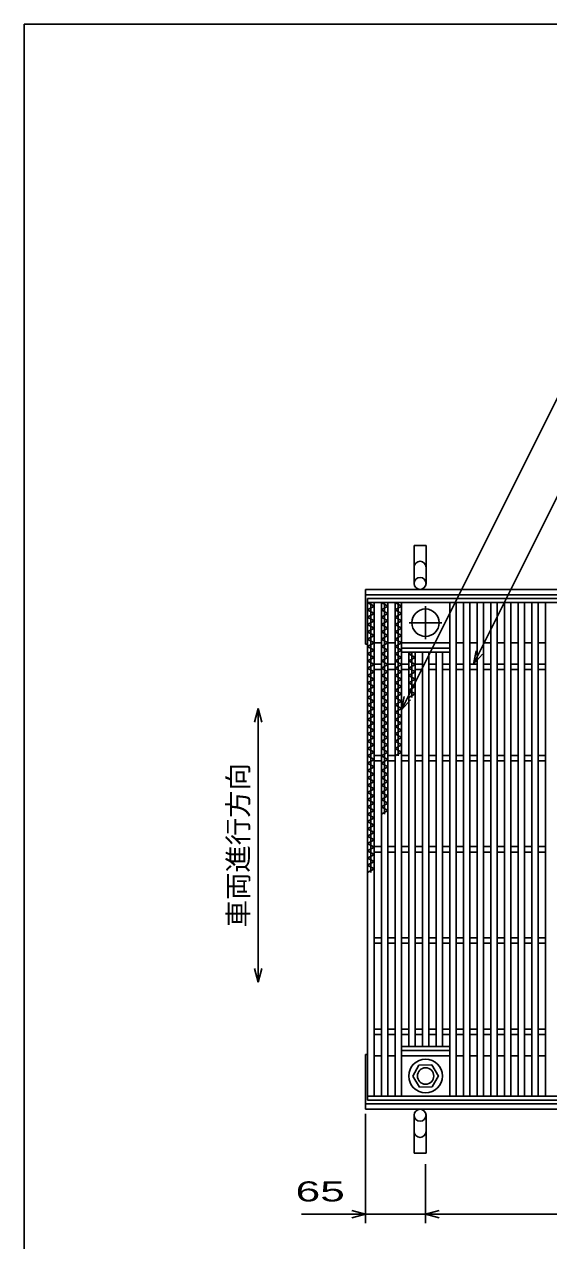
# Model space of a CAD drawing. Units: millimetres, scale not verified. Extents: x -1820 to 1731, y -1282 to 1054.
# Drawn here: x -1729 to -1154, y -280 to 1054 of the extents above; entities that cross this region are included whole.
import ezdxf
from ezdxf.enums import TextEntityAlignment as Align

# ---------------------------------------------------------------- set-up
doc = ezdxf.new("R2010")
doc.units = ezdxf.units.MM
doc.header["$LTSCALE"] = 10
doc.linetypes.add('CHAIN', pattern=[18.5, 12, -1.5, 3.5, -1.5])
for name, color, linetype, lineweight in [('0_2', 150, 'Continuous', 25), ('16', 3, 'Continuous', 25), ('19', 6, 'Continuous', 25), ('22', 2, 'Continuous', 25)]:
    doc.layers.add(name, color=color, linetype=linetype, lineweight=lineweight)
doc.styles.add('ベクトル', font='')
doc.styles.get('ベクトル').set_extended_font_data('ベクトル')

msp = doc.modelspace()

# ---------------------------------------------------------------- linework, layer by layer
at = {"layer": '0_2'}
for p, q in [((-1729, -1146.5), (-1729, 1053.5)), ((-1729, 1053.5), (1731, 1053.5))]:
    msp.add_line(p, q, dxfattribs=at)
at = {"layer": '16'}
for p, q in [((-1352.5, 424), (-852.5, 424)), ((-1352.5, 419.5), (-1352.5, 424)), ((-852.5, 419.5), (-1352.5, 419.5)), ((-1352.5, -121.5), (-1352.5, 419.5)), ((-1352.5, 419.5), (-1345.5, 419.5)), ((-1345.5, 415.5), (-1352.5, 419.5)), ((-1352.5, 411.5), (-1345.5, 415.5)), ((-1349, 123.5), (-1349, 419.5)), ((-1345.5, -121.5), (-1345.5, 419.5)), ((-1337.5, -121.5), (-1337.5, 419.5)), ((-1337.5, 419.5), (-1330.5, 419.5)), ((-1330.5, 415.5), (-1337.5, 419.5)), ((-1337.5, 411.5), (-1330.5, 415.5)), ((-1334, 187.5), (-1334, 419.5)), ((-1330.5, -121.5), (-1330.5, 419.5)), ((-1322.5, -121.5), (-1322.5, 419.5)), ((-1322.5, 419.5), (-1315.5, 419.5)), ((-1315.5, 415.5), (-1322.5, 419.5)), ((-1322.5, 411.5), (-1315.5, 415.5)), ((-1319, 251.5), (-1319, 419.5)), ((-1315.5, -121.5), (-1315.5, 419.5)), ((-1262.5, -121.5), (-1262.5, 419.5)), ((-1262.5, 419.5), (-1255.5, 419.5)), ((-1255.5, -121.5), (-1255.5, 419.5)), ((-1247.5, -121.5), (-1247.5, 419.5)), ((-1247.5, 419.5), (-1240.5, 419.5)), ((-1240.5, -121.5), (-1240.5, 419.5)), ((-1232.5, -121.5), (-1232.5, 419.5)), ((-1232.5, 419.5), (-1225.5, 419.5)), ((-1225.5, -121.5), (-1225.5, 419.5)), ((-1217.5, -121.5), (-1217.5, 419.5)), ((-1217.5, 419.5), (-1210.5, 419.5)), ((-1210.5, -121.5), (-1210.5, 419.5)), ((-1202.5, -121.5), (-1202.5, 419.5)), ((-1202.5, 419.5), (-1195.5, 419.5)), ((-1195.5, -121.5), (-1195.5, 419.5)), ((-1187.5, -121.5), (-1187.5, 419.5)), ((-1187.5, 419.5), (-1180.5, 419.5)), ((-1180.5, -121.5), (-1180.5, 419.5)), ((-1172.5, -121.5), (-1172.5, 419.5)), ((-1172.5, 419.5), (-1165.5, 419.5)), ((-1165.5, -121.5), (-1165.5, 419.5)), ((-1157.5, -121.5), (-1157.5, 419.5)), ((-1157.5, 419.5), (-1150.5, 419.5)), ((-1345.5, 407.5), (-1352.5, 411.5)), ((-1352.5, 403.5), (-1345.5, 407.5)), ((-1345.5, 399.5), (-1352.5, 403.5)), ((-1330.5, 407.5), (-1337.5, 411.5)), ((-1337.5, 403.5), (-1330.5, 407.5)), ((-1330.5, 399.5), (-1337.5, 403.5)), ((-1315.5, 407.5), (-1322.5, 411.5)), ((-1322.5, 403.5), (-1315.5, 407.5)), ((-1315.5, 399.5), (-1322.5, 403.5)), ((-1352.5, 395.5), (-1345.5, 399.5)), ((-1345.5, 391.5), (-1352.5, 395.5)), ((-1352.5, 387.5), (-1345.5, 391.5)), ((-1345.5, 383.5), (-1352.5, 387.5)), ((-1337.5, 395.5), (-1330.5, 399.5)), ((-1330.5, 391.5), (-1337.5, 395.5)), ((-1337.5, 387.5), (-1330.5, 391.5)), ((-1330.5, 383.5), (-1337.5, 387.5)), ((-1322.5, 395.5), (-1315.5, 399.5)), ((-1315.5, 391.5), (-1322.5, 395.5)), ((-1322.5, 387.5), (-1315.5, 391.5)), ((-1315.5, 383.5), (-1322.5, 387.5)), ((-1352.5, 379.5), (-1345.5, 383.5)), ((-1345.5, 375.5), (-1352.5, 379.5)), ((-1352.5, 371.5), (-1345.5, 375.5)), ((-1345.5, 375.5), (-1337.5, 375.5)), ((-1337.5, 379.5), (-1330.5, 383.5)), ((-1330.5, 375.5), (-1337.5, 379.5)), ((-1337.5, 371.5), (-1330.5, 375.5)), ((-1330.5, 375.5), (-1322.5, 375.5)), ((-1322.5, 379.5), (-1315.5, 383.5)), ((-1315.5, 375.5), (-1322.5, 379.5)), ((-1322.5, 371.5), (-1315.5, 375.5)), ((-1315.5, 375.5), (-1262.5, 375.5)), ((-1255.5, 375.5), (-1247.5, 375.5)), ((-1240.5, 375.5), (-1232.5, 375.5)), ((-1225.5, 375.5), (-1217.5, 375.5)), ((-1210.5, 375.5), (-1202.5, 375.5)), ((-1195.5, 375.5), (-1187.5, 375.5)), ((-1180.5, 375.5), (-1172.5, 375.5)), ((-1165.5, 375.5), (-1157.5, 375.5)), ((-1345.5, 367.5), (-1352.5, 371.5)), ((-1352.5, 363.5), (-1345.5, 367.5)), ((-1345.5, 359.5), (-1352.5, 363.5)), ((-1330.5, 367.5), (-1337.5, 371.5)), ((-1337.5, 363.5), (-1330.5, 367.5)), ((-1330.5, 359.5), (-1337.5, 363.5)), ((-1315.5, 367.5), (-1322.5, 371.5)), ((-1322.5, 363.5), (-1315.5, 367.5)), ((-1315.5, 359.5), (-1322.5, 363.5)), ((-1315.5, 369.5), (-1262.5, 369.5)), ((-1315.5, 365), (-1315.5, 369.5)), ((-1262.5, 365), (-1315.5, 365)), ((-1307.5, -67), (-1307.5, 365)), ((-1307.5, 363.5), (-1304.9, 365)), ((-1300.5, 359.5), (-1307.5, 363.5)), ((-1304, 315.5), (-1304, 365)), ((-1300.5, -67), (-1300.5, 365)), ((-1292.5, -67), (-1292.5, 365)), ((-1285.5, -67), (-1285.5, 365)), ((-1277.5, -67), (-1277.5, 365)), ((-1270.5, -67), (-1270.5, 365)), ((-1262.5, 369.5), (-1262.5, 365)), ((-1352.5, 355.5), (-1345.5, 359.5)), ((-1345.5, 351.5), (-1352.5, 355.5)), ((-1352.5, 347.5), (-1345.5, 351.5)), ((-1345.5, 343.5), (-1352.5, 347.5)), ((-1345.5, 352), (-1337.5, 352)), ((-1337.5, 355.5), (-1330.5, 359.5)), ((-1330.5, 351.5), (-1337.5, 355.5)), ((-1337.5, 347.5), (-1330.5, 351.5)), ((-1330.5, 343.5), (-1337.5, 347.5)), ((-1330.5, 352), (-1322.5, 352)), ((-1322.5, 355.5), (-1315.5, 359.5)), ((-1315.5, 351.5), (-1322.5, 355.5)), ((-1322.5, 347.5), (-1315.5, 351.5)), ((-1315.5, 343.5), (-1322.5, 347.5)), ((-1315.5, 352), (-1307.5, 352)), ((-1307.5, 355.5), (-1300.5, 359.5)), ((-1300.5, 351.5), (-1307.5, 355.5)), ((-1307.5, 347.5), (-1300.5, 351.5)), ((-1300.5, 343.5), (-1307.5, 347.5)), ((-1300.5, 352), (-1292.5, 352)), ((-1285.5, 352), (-1277.5, 352)), ((-1270.5, 352), (-1262.5, 352)), ((-1255.5, 352), (-1247.5, 352)), ((-1240.5, 352), (-1232.5, 352)), ((-1225.5, 352), (-1217.5, 352)), ((-1210.5, 352), (-1202.5, 352)), ((-1195.5, 352), (-1187.5, 352)), ((-1180.5, 352), (-1172.5, 352)), ((-1165.5, 352), (-1157.5, 352)), ((-1352.5, 339.5), (-1345.5, 343.5)), ((-1345.5, 335.5), (-1352.5, 339.5)), ((-1352.5, 331.5), (-1345.5, 335.5)), ((-1345.5, 346), (-1337.5, 346)), ((-1337.5, 339.5), (-1330.5, 343.5)), ((-1330.5, 335.5), (-1337.5, 339.5)), ((-1337.5, 331.5), (-1330.5, 335.5)), ((-1330.5, 346), (-1322.5, 346)), ((-1322.5, 339.5), (-1315.5, 343.5)), ((-1315.5, 335.5), (-1322.5, 339.5)), ((-1322.5, 331.5), (-1315.5, 335.5)), ((-1315.5, 346), (-1307.5, 346)), ((-1307.5, 339.5), (-1300.5, 343.5)), ((-1300.5, 335.5), (-1307.5, 339.5)), ((-1307.5, 331.5), (-1300.5, 335.5)), ((-1300.5, 346), (-1292.5, 346)), ((-1285.5, 346), (-1277.5, 346)), ((-1270.5, 346), (-1262.5, 346)), ((-1255.5, 346), (-1247.5, 346)), ((-1240.5, 346), (-1232.5, 346)), ((-1225.5, 346), (-1217.5, 346)), ((-1210.5, 346), (-1202.5, 346)), ((-1195.5, 346), (-1187.5, 346)), ((-1180.5, 346), (-1172.5, 346)), ((-1165.5, 346), (-1157.5, 346)), ((-1345.5, 327.5), (-1352.5, 331.5)), ((-1352.5, 323.5), (-1345.5, 327.5)), ((-1345.5, 319.5), (-1352.5, 323.5)), ((-1330.5, 327.5), (-1337.5, 331.5)), ((-1337.5, 323.5), (-1330.5, 327.5)), ((-1330.5, 319.5), (-1337.5, 323.5)), ((-1315.5, 327.5), (-1322.5, 331.5)), ((-1322.5, 323.5), (-1315.5, 327.5)), ((-1315.5, 319.5), (-1322.5, 323.5)), ((-1300.5, 327.5), (-1307.5, 331.5)), ((-1307.5, 323.5), (-1300.5, 327.5)), ((-1300.5, 319.5), (-1307.5, 323.5)), ((-1352.5, 315.5), (-1345.5, 319.5)), ((-1345.5, 311.5), (-1352.5, 315.5)), ((-1352.5, 307.5), (-1345.5, 311.5)), ((-1345.5, 303.5), (-1352.5, 307.5)), ((-1337.5, 315.5), (-1330.5, 319.5)), ((-1330.5, 311.5), (-1337.5, 315.5)), ((-1337.5, 307.5), (-1330.5, 311.5)), ((-1330.5, 303.5), (-1337.5, 307.5)), ((-1322.5, 315.5), (-1315.5, 319.5)), ((-1315.5, 311.5), (-1322.5, 315.5)), ((-1322.5, 307.5), (-1315.5, 311.5)), ((-1315.5, 303.5), (-1322.5, 307.5)), ((-1307.5, 315.5), (-1300.5, 319.5)), ((-1352.5, 299.5), (-1345.5, 303.5)), ((-1345.5, 295.5), (-1352.5, 299.5)), ((-1352.5, 291.5), (-1345.5, 295.5)), ((-1337.5, 299.5), (-1330.5, 303.5)), ((-1330.5, 295.5), (-1337.5, 299.5)), ((-1337.5, 291.5), (-1330.5, 295.5)), ((-1322.5, 299.5), (-1315.5, 303.5)), ((-1315.5, 295.5), (-1322.5, 299.5)), ((-1322.5, 291.5), (-1315.5, 295.5)), ((-1345.5, 287.5), (-1352.5, 291.5)), ((-1352.5, 283.5), (-1345.5, 287.5)), ((-1345.5, 279.5), (-1352.5, 283.5)), ((-1330.5, 287.5), (-1337.5, 291.5)), ((-1337.5, 283.5), (-1330.5, 287.5)), ((-1330.5, 279.5), (-1337.5, 283.5)), ((-1315.5, 287.5), (-1322.5, 291.5)), ((-1322.5, 283.5), (-1315.5, 287.5)), ((-1315.5, 279.5), (-1322.5, 283.5)), ((-1352.5, 275.5), (-1345.5, 279.5)), ((-1345.5, 271.5), (-1352.5, 275.5)), ((-1352.5, 267.5), (-1345.5, 271.5)), ((-1345.5, 263.5), (-1352.5, 267.5)), ((-1337.5, 275.5), (-1330.5, 279.5)), ((-1330.5, 271.5), (-1337.5, 275.5)), ((-1337.5, 267.5), (-1330.5, 271.5)), ((-1330.5, 263.5), (-1337.5, 267.5)), ((-1322.5, 275.5), (-1315.5, 279.5)), ((-1315.5, 271.5), (-1322.5, 275.5)), ((-1322.5, 267.5), (-1315.5, 271.5)), ((-1315.5, 263.5), (-1322.5, 267.5)), ((-1352.5, 259.5), (-1345.5, 263.5)), ((-1345.5, 255.5), (-1352.5, 259.5)), ((-1352.5, 251.5), (-1345.5, 255.5)), ((-1337.5, 259.5), (-1330.5, 263.5)), ((-1330.5, 255.5), (-1337.5, 259.5)), ((-1337.5, 251.5), (-1330.5, 255.5)), ((-1322.5, 259.5), (-1315.5, 263.5)), ((-1315.5, 255.5), (-1322.5, 259.5)), ((-1322.5, 251.5), (-1315.5, 255.5)), ((-1345.5, 247.5), (-1352.5, 251.5)), ((-1352.5, 243.5), (-1345.5, 247.5)), ((-1345.5, 239.5), (-1352.5, 243.5)), ((-1345.5, 252), (-1337.5, 252)), ((-1345.5, 246), (-1337.5, 246)), ((-1330.5, 247.5), (-1337.5, 251.5)), ((-1337.5, 243.5), (-1330.5, 247.5)), ((-1330.5, 239.5), (-1337.5, 243.5)), ((-1330.5, 252), (-1322.5, 252)), ((-1330.5, 246), (-1322.5, 246)), ((-1315.5, 252), (-1307.5, 252)), ((-1315.5, 246), (-1307.5, 246)), ((-1300.5, 252), (-1292.5, 252)), ((-1300.5, 246), (-1292.5, 246)), ((-1285.5, 252), (-1277.5, 252)), ((-1285.5, 246), (-1277.5, 246)), ((-1270.5, 252), (-1262.5, 252)), ((-1270.5, 246), (-1262.5, 246)), ((-1255.5, 252), (-1247.5, 252)), ((-1255.5, 246), (-1247.5, 246)), ((-1240.5, 252), (-1232.5, 252)), ((-1240.5, 246), (-1232.5, 246)), ((-1225.5, 252), (-1217.5, 252)), ((-1225.5, 246), (-1217.5, 246)), ((-1210.5, 252), (-1202.5, 252)), ((-1210.5, 246), (-1202.5, 246)), ((-1195.5, 252), (-1187.5, 252)), ((-1195.5, 246), (-1187.5, 246)), ((-1180.5, 252), (-1172.5, 252)), ((-1180.5, 246), (-1172.5, 246)), ((-1165.5, 252), (-1157.5, 252)), ((-1165.5, 246), (-1157.5, 246)), ((-1352.5, 235.5), (-1345.5, 239.5)), ((-1345.5, 231.5), (-1352.5, 235.5)), ((-1352.5, 227.5), (-1345.5, 231.5)), ((-1345.5, 223.5), (-1352.5, 227.5)), ((-1337.5, 235.5), (-1330.5, 239.5)), ((-1330.5, 231.5), (-1337.5, 235.5)), ((-1337.5, 227.5), (-1330.5, 231.5)), ((-1330.5, 223.5), (-1337.5, 227.5)), ((-1352.5, 219.5), (-1345.5, 223.5)), ((-1345.5, 215.5), (-1352.5, 219.5)), ((-1352.5, 211.5), (-1345.5, 215.5)), ((-1337.5, 219.5), (-1330.5, 223.5)), ((-1330.5, 215.5), (-1337.5, 219.5)), ((-1337.5, 211.5), (-1330.5, 215.5)), ((-1345.5, 207.5), (-1352.5, 211.5)), ((-1352.5, 203.5), (-1345.5, 207.5)), ((-1345.5, 199.5), (-1352.5, 203.5)), ((-1330.5, 207.5), (-1337.5, 211.5)), ((-1337.5, 203.5), (-1330.5, 207.5)), ((-1330.5, 199.5), (-1337.5, 203.5)), ((-1352.5, 195.5), (-1345.5, 199.5)), ((-1345.5, 191.5), (-1352.5, 195.5)), ((-1352.5, 187.5), (-1345.5, 191.5)), ((-1345.5, 183.5), (-1352.5, 187.5)), ((-1337.5, 195.5), (-1330.5, 199.5)), ((-1330.5, 191.5), (-1337.5, 195.5)), ((-1337.5, 187.5), (-1330.5, 191.5)), ((-1352.5, 179.5), (-1345.5, 183.5)), ((-1345.5, 175.5), (-1352.5, 179.5)), ((-1352.5, 171.5), (-1345.5, 175.5)), ((-1345.5, 167.5), (-1352.5, 171.5)), ((-1352.5, 163.5), (-1345.5, 167.5)), ((-1345.5, 159.5), (-1352.5, 163.5)), ((-1352.5, 155.5), (-1345.5, 159.5)), ((-1345.5, 151.5), (-1352.5, 155.5)), ((-1352.5, 147.5), (-1345.5, 151.5)), ((-1345.5, 143.5), (-1352.5, 147.5)), ((-1345.5, 152), (-1337.5, 152)), ((-1330.5, 152), (-1322.5, 152)), ((-1315.5, 152), (-1307.5, 152)), ((-1300.5, 152), (-1292.5, 152)), ((-1285.5, 152), (-1277.5, 152)), ((-1270.5, 152), (-1262.5, 152)), ((-1255.5, 152), (-1247.5, 152)), ((-1240.5, 152), (-1232.5, 152)), ((-1225.5, 152), (-1217.5, 152)), ((-1210.5, 152), (-1202.5, 152)), ((-1195.5, 152), (-1187.5, 152)), ((-1180.5, 152), (-1172.5, 152)), ((-1165.5, 152), (-1157.5, 152)), ((-1352.5, 139.5), (-1345.5, 143.5)), ((-1345.5, 135.5), (-1352.5, 139.5)), ((-1352.5, 131.5), (-1345.5, 135.5)), ((-1345.5, 146), (-1337.5, 146)), ((-1330.5, 146), (-1322.5, 146)), ((-1315.5, 146), (-1307.5, 146)), ((-1300.5, 146), (-1292.5, 146)), ((-1285.5, 146), (-1277.5, 146)), ((-1270.5, 146), (-1262.5, 146)), ((-1255.5, 146), (-1247.5, 146)), ((-1240.5, 146), (-1232.5, 146)), ((-1225.5, 146), (-1217.5, 146)), ((-1210.5, 146), (-1202.5, 146)), ((-1195.5, 146), (-1187.5, 146)), ((-1180.5, 146), (-1172.5, 146)), ((-1165.5, 146), (-1157.5, 146)), ((-1345.5, 127.5), (-1352.5, 131.5)), ((-1352.5, 123.5), (-1345.5, 127.5)), ((-1345.5, 52), (-1337.5, 52)), ((-1345.5, 46), (-1337.5, 46)), ((-1330.5, 52), (-1322.5, 52)), ((-1330.5, 46), (-1322.5, 46)), ((-1315.5, 52), (-1307.5, 52)), ((-1315.5, 46), (-1307.5, 46)), ((-1300.5, 52), (-1292.5, 52)), ((-1300.5, 46), (-1292.5, 46)), ((-1285.5, 52), (-1277.5, 52)), ((-1285.5, 46), (-1277.5, 46)), ((-1270.5, 52), (-1262.5, 52)), ((-1270.5, 46), (-1262.5, 46)), ((-1255.5, 52), (-1247.5, 52)), ((-1255.5, 46), (-1247.5, 46)), ((-1240.5, 52), (-1232.5, 52)), ((-1240.5, 46), (-1232.5, 46)), ((-1225.5, 52), (-1217.5, 52)), ((-1225.5, 46), (-1217.5, 46)), ((-1210.5, 52), (-1202.5, 52)), ((-1210.5, 46), (-1202.5, 46)), ((-1195.5, 52), (-1187.5, 52)), ((-1195.5, 46), (-1187.5, 46)), ((-1180.5, 52), (-1172.5, 52)), ((-1180.5, 46), (-1172.5, 46)), ((-1165.5, 52), (-1157.5, 52)), ((-1165.5, 46), (-1157.5, 46)), ((-1345.5, -48), (-1337.5, -48)), ((-1330.5, -48), (-1322.5, -48)), ((-1315.5, -48), (-1307.5, -48)), ((-1300.5, -48), (-1292.5, -48)), ((-1285.5, -48), (-1277.5, -48)), ((-1270.5, -48), (-1262.5, -48)), ((-1255.5, -48), (-1247.5, -48)), ((-1240.5, -48), (-1232.5, -48)), ((-1225.5, -48), (-1217.5, -48)), ((-1210.5, -48), (-1202.5, -48)), ((-1195.5, -48), (-1187.5, -48)), ((-1180.5, -48), (-1172.5, -48)), ((-1165.5, -48), (-1157.5, -48)), ((-1345.5, -54), (-1337.5, -54)), ((-1330.5, -54), (-1322.5, -54)), ((-1315.5, -54), (-1307.5, -54)), ((-1300.5, -54), (-1292.5, -54)), ((-1285.5, -54), (-1277.5, -54)), ((-1270.5, -54), (-1262.5, -54)), ((-1255.5, -54), (-1247.5, -54)), ((-1240.5, -54), (-1232.5, -54)), ((-1225.5, -54), (-1217.5, -54)), ((-1210.5, -54), (-1202.5, -54)), ((-1195.5, -54), (-1187.5, -54)), ((-1180.5, -54), (-1172.5, -54)), ((-1165.5, -54), (-1157.5, -54)), ((-1345.5, -77.5), (-1337.5, -77.5)), ((-1330.5, -77.5), (-1322.5, -77.5)), ((-1315.5, -67), (-1262.5, -67)), ((-1315.5, -71.5), (-1315.5, -67)), ((-1315.5, -71.5), (-1262.5, -71.5)), ((-1315.5, -77.5), (-1262.5, -77.5)), ((-1262.5, -71.5), (-1262.5, -67)), ((-1255.5, -77.5), (-1247.5, -77.5)), ((-1240.5, -77.5), (-1232.5, -77.5)), ((-1225.5, -77.5), (-1217.5, -77.5)), ((-1210.5, -77.5), (-1202.5, -77.5)), ((-1195.5, -77.5), (-1187.5, -77.5)), ((-1180.5, -77.5), (-1172.5, -77.5)), ((-1165.5, -77.5), (-1157.5, -77.5)), ((-1296.3, -87.5), (-1303, -99.8)), ((-1282.3, -87.2), (-1296.3, -87.5)), ((-1275, -99.5), (-1282.3, -87.2)), ((-1303, -99.8), (-1295.7, -111.8)), ((-1281.7, -111.5), (-1275, -99.2)), ((-1295.7, -111.8), (-1281.7, -111.5)), ((-1352.5, -121.5), (-852.5, -121.5)), ((-1352.5, -126), (-1352.5, -121.5)), ((-1352.5, -121.5), (-1345.5, -121.5)), ((-852.5, -126), (-1352.5, -126)), ((-1337.5, -121.5), (-1330.5, -121.5)), ((-1322.5, -121.5), (-1315.5, -121.5)), ((-1307.5, -121.5), (-1300.5, -121.5)), ((-1292.5, -121.5), (-1285.5, -121.5)), ((-1277.5, -121.5), (-1270.5, -121.5)), ((-1262.5, -121.5), (-1255.5, -121.5)), ((-1247.5, -121.5), (-1240.5, -121.5)), ((-1232.5, -121.5), (-1225.5, -121.5)), ((-1217.5, -121.5), (-1210.5, -121.5)), ((-1202.5, -121.5), (-1195.5, -121.5)), ((-1187.5, -121.5), (-1180.5, -121.5)), ((-1172.5, -121.5), (-1165.5, -121.5)), ((-1157.5, -121.5), (-1150.5, -121.5))]:
    msp.add_line(p, q, dxfattribs=at)
at = {"layer": '16', "linetype": 'CHAIN'}
for p, q in [((-1289, 415.5), (-1289, 379.5)), ((-1307, 397.5), (-1271, 397.5))]:
    msp.add_line(p, q, dxfattribs=at)
at = {"layer": '16'}
for radius in [18.5, 9]:
    msp.add_circle((-1289, -99.5), radius, dxfattribs=at)
for start, end in [(90, 270), (270, 90)]:
    msp.add_arc((-1289, 397.5), 15, start, end, dxfattribs=at)
at = {"layer": '19'}
for p, q in [((-1301.5, 440.5), (-1301.5, 482.1)), ((-1301.5, 482.1), (-1288.5, 482.1)), ((-1288.5, 482.1), (-1288.5, 440.5)), ((-1355, 434), (-345, 434)), ((-1355, 374), (-1355, 434)), ((-1355, 428), (-345, 428)), ((-1355, 374), (-1352.5, 374)), ((-1355, -136), (-1355, -76)), ((-1355, -76), (-1352.5, -76)), ((-1355, -130), (-345, -130)), ((-1355, -136), (-345, -136)), ((-1301.5, -142.5), (-1301.5, -184.1)), ((-1288.5, -184.1), (-1288.5, -142.5)), ((-1301.5, -184.1), (-1288.5, -184.1))]:
    msp.add_line(p, q, dxfattribs=at)
for centre in [(-1295, 440.5), (-1295, -142.5)]:
    msp.add_circle(centre, 6.5, dxfattribs=at)
for centre, start, end in [((-1295, 458.3), 0, 180), ((-1295, -160.3), 180, 0)]:
    msp.add_arc(centre, 6.5, start, end, dxfattribs=at)
at = {"layer": '22', "color": 4}
for p, q in [((-1315.5, 302), (-1110.2, 712.5)), ((-1236.5, 352), (-1078.8, 667.5)), ((-1236.5, 352), (-1233.5, 366.6)), ((-1236.5, 352), (-1226.5, 363)), ((-1315.5, 302), (-1312.5, 316.6)), ((-1315.5, 302), (-1305.5, 313)), ((-1472.5, 303.5), (-1476.5, 288.5)), ((-1468.5, 288.5), (-1472.5, 303.5)), ((-1472.5, 303.5), (-1472.5, 3.5)), ((-1472.5, 3.5), (-1476.5, 18.5)), ((-1468.5, 18.5), (-1472.5, 3.5)), ((-1355, -261), (-1355, -141)), ((-1289, -261), (-1289, -196)), ((-1425, -251), (-1355, -251)), ((-1355, -251), (-1370, -247)), ((-1370, -255), (-1355, -251)), ((-1355, -251), (-1289, -251)), ((-1289, -251), (-1274, -247)), ((-1274, -255), (-1289, -251)), ((-1289, -251), (-914, -251))]:
    msp.add_line(p, q, dxfattribs=at)

# ---------------------------------------------------------------- texts
at = {"layer": '22', "style": 'ベクトル'}
msp.add_text('車両進行方向', height=21.99, rotation=90, dxfattribs=at).set_placement((-1494.5, 63.5), align=Align.MIDDLE_LEFT)
at = {"layer": '22', "style": 'ベクトル', "width": 1.65}
msp.add_text(' 65 ', height=21.99, dxfattribs=at).set_placement((-1445, -226), align=Align.MIDDLE_LEFT)

doc.saveas('drawing.dxf')
